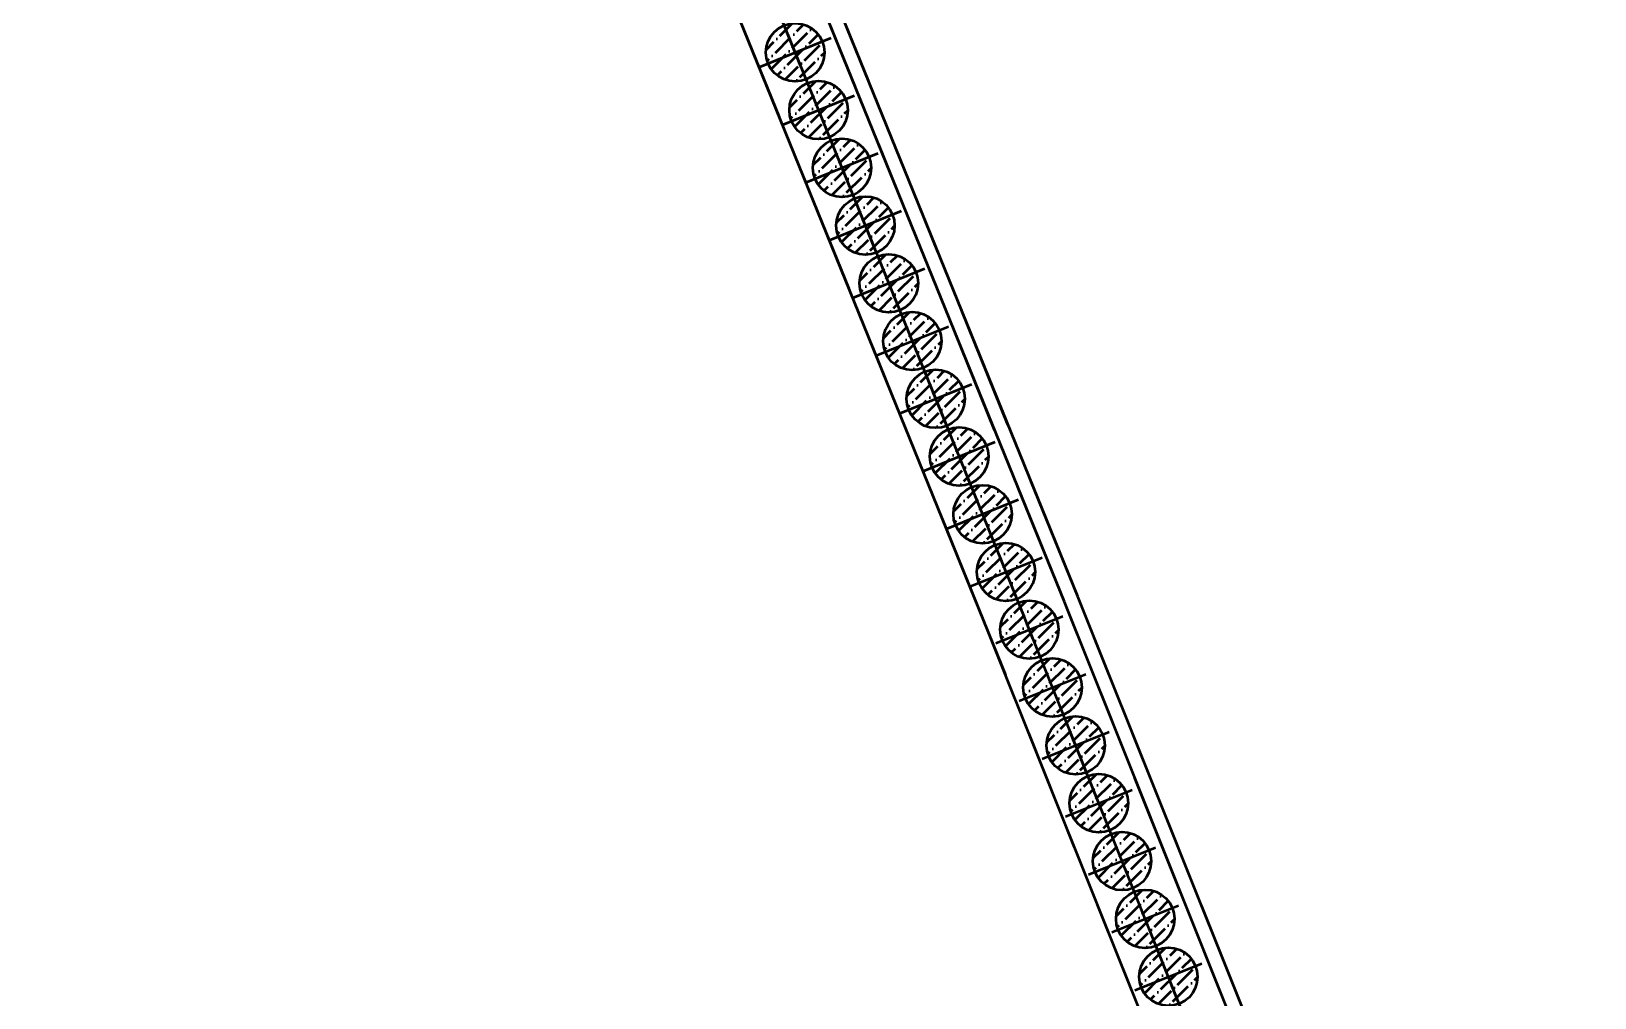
# Model space of a CAD drawing. Extents: x 9773 to 10136, y 10676 to 11757.
# Drawn here: x 9969.8 to 10009.95, y 10995.05 to 11019.87 of the extents above; entities that cross this region are included whole.
import ezdxf

# ---------------------------------------------------------------- set-up
doc = ezdxf.new("R2010")
doc.units = 0
for name, pattern in [('CONTI', [0]), ('DASHDOT', [1, 0.5, -0.25, 0, -0.25]), ('HIDDEN2', [4.7625, 3.175, -1.5875])]:
    doc.linetypes.add(name, pattern=pattern)
for name, color, linetype, lineweight in [('HATCH', 8, 'Continuous', 0), ('OSI', 3, 'DASHDOT', 9), ('SIZE', 142, 'Continuous', 9), ('ПС', 5, 'Continuous', 40)]:
    doc.layers.add(name, color=color, linetype=linetype, lineweight=lineweight)
doc.layers.add('HIDDEN', color=6, linetype='HIDDEN2')
doc.layers.add('PILE_HID', color=40, linetype='CONTI')
doc.layers.add('NOTES', color=1, linetype='Continuous', plot=False)
pattern_1 = [(44.9144686, (6.8752, -42.95513), (0.1185108827, 0.4319983936), [0.555625, -0.111125, 0, -0.111125])]
pattern_2 = [(44.9144686, (6.27355, -41.47256), (0.1185108827, 0.4319983936), [0.555625, -0.111125, 0, -0.111125])]
pattern_3 = [(44.9144686, (5.67191, -39.98998), (0.1185108827, 0.4319983936), [0.555625, -0.111125, 0, -0.111125])]
pattern_4 = [(44.9144686, (5.07027, -38.5074), (0.1185108827, 0.4319983936), [0.555625, -0.111125, 0, -0.111125])]
pattern_5 = [(44.9144686, (4.46863, -37.02483), (0.1185108827, 0.4319983936), [0.555625, -0.111125, 0, -0.111125])]
pattern_6 = [(44.9144686, (3.867, -35.54226), (0.1185108827, 0.4319983936), [0.555625, -0.111125, 0, -0.111125])]
pattern_7 = [(44.9144686, (3.26535, -34.05968), (0.1185108827, 0.4319983936), [0.555625, -0.111125, 0, -0.111125])]
pattern_8 = [(44.8289372, (-7.20957, -33.96492), (0.1191556397, 0.4318209987), [0.555625, -0.111125, 0, -0.111125])]
pattern_9 = [(44.9144686, (7.47684, -44.4377), (0.1185108827, 0.4319983936), [0.555625, -0.111125, 0, -0.111125])]
pattern_10 = [(44.9144686, (8.07848, -45.92028), (0.1185108827, 0.4319983936), [0.555625, -0.111125, 0, -0.111125])]
pattern_11 = [(44.9144686, (8.68012, -47.40286), (0.1185108827, 0.4319983936), [0.555625, -0.111125, 0, -0.111125])]
pattern_12 = [(44.8289372, (-7.20957, -33.96492), (0.1191556397, 0.4318209987), [0.555625, -0.111125, 0, -0.111125])]
pattern_13 = [(44.8289372, (-6.61466, -35.4502), (0.1191556397, 0.4318209987), [0.555625, -0.111125, 0, -0.111125])]
pattern_14 = [(44.8289372, (-6.01974, -36.9355), (0.1191556397, 0.4318209987), [0.555625, -0.111125, 0, -0.111125])]
pattern_15 = [(44.8289372, (-5.42483, -38.42078), (0.1191556397, 0.4318209987), [0.555625, -0.111125, 0, -0.111125])]
pattern_16 = [(44.8289372, (-4.82992, -39.90607), (0.1191556397, 0.4318209987), [0.555625, -0.111125, 0, -0.111125])]
pattern_17 = [(44.8289372, (-4.235, -41.39135), (0.1191556397, 0.4318209987), [0.555625, -0.111125, 0, -0.111125])]
pattern_18 = [(44.8289372, (-3.6401, -42.87664), (0.1191556397, 0.4318209987), [0.555625, -0.111125, 0, -0.111125])]

# ---------------------------------------------------------------- blocks, each defined once
blk = doc.blocks.new('45245242')
at = {"layer": 'HATCH', "lineweight": 50}
h = blk.add_hatch(dxfattribs=at)
h.set_pattern_fill('ANSI36', color=5, scale=0.07, angle=-0.0855)
h.set_pattern_definition(pattern_7)
h.paths.add_polyline_path([(9989.142, 11020.023, 0.306578), (9988.67, 11019.328, 0.095507), (9988.723, 11019.049), (9989.42, 11019.326)])
h.paths.add_polyline_path([(9989.142, 11020.023), (9989.42, 11019.326), (9990.116, 11019.604, 0.414214)])
h.paths.add_polyline_path([(9990.17, 11019.325, 0.095507), (9990.116, 11019.604), (9989.42, 11019.326), (9989.697, 11018.63, 0.306578)])
h.paths.add_polyline_path([(9989.42, 11019.326), (9988.723, 11019.049, 0.414214), (9989.697, 11018.63)])
h = blk.add_hatch(dxfattribs=at)
h.set_pattern_fill('ANSI36', color=5, scale=0.07, angle=-0.0855)
h.set_pattern_definition(pattern_6)
h.paths.add_polyline_path([(9989.743, 11018.541, 0.306578), (9989.271, 11017.845, 0.095507), (9989.325, 11017.566), (9990.021, 11017.844)])
h.paths.add_polyline_path([(9989.743, 11018.541), (9990.021, 11017.844), (9990.718, 11018.122, 0.414214)])
h.paths.add_polyline_path([(9990.771, 11017.843, 0.095507), (9990.718, 11018.122), (9990.021, 11017.844), (9990.299, 11017.147, 0.306578)])
h.paths.add_polyline_path([(9990.021, 11017.844), (9989.325, 11017.566, 0.414214), (9990.299, 11017.147)])
h = blk.add_hatch(dxfattribs=at)
h.set_pattern_fill('ANSI36', color=5, scale=0.07, angle=-0.0855)
h.set_pattern_definition(pattern_5)
h.paths.add_polyline_path([(9990.345, 11017.058, 0.306578), (9989.873, 11016.362, 0.095507), (9989.926, 11016.084), (9990.623, 11016.361)])
h.paths.add_polyline_path([(9990.345, 11017.058), (9990.623, 11016.361), (9991.32, 11016.639, 0.414214)])
h.paths.add_polyline_path([(9991.373, 11016.36, 0.095507), (9991.32, 11016.639), (9990.623, 11016.361), (9990.901, 11015.665, 0.306578)])
h.paths.add_polyline_path([(9990.623, 11016.361), (9989.926, 11016.084, 0.414214), (9990.901, 11015.665)])
h = blk.add_hatch(dxfattribs=at)
h.set_pattern_fill('ANSI36', color=5, scale=0.07, angle=-0.0855)
h.set_pattern_definition(pattern_4)
h.paths.add_polyline_path([(9990.947, 11015.575, 0.306578), (9990.474, 11014.88, 0.095507), (9990.528, 11014.601), (9991.224, 11014.879)])
h.paths.add_polyline_path([(9990.947, 11015.575), (9991.224, 11014.879), (9991.921, 11015.157, 0.414214)])
h.paths.add_polyline_path([(9991.974, 11014.878, 0.095507), (9991.921, 11015.157), (9991.224, 11014.879), (9991.502, 11014.182, 0.306578)])
h.paths.add_polyline_path([(9991.224, 11014.879), (9990.528, 11014.601, 0.414214), (9991.502, 11014.182)])
h = blk.add_hatch(dxfattribs=at)
h.set_pattern_fill('ANSI36', color=5, scale=0.07, angle=-0.0855)
h.set_pattern_definition(pattern_3)
h.paths.add_polyline_path([(9991.548, 11014.093, 0.306578), (9991.076, 11013.397, 0.095507), (9991.129, 11013.118), (9991.826, 11013.396)])
h.paths.add_polyline_path([(9991.548, 11014.093), (9991.826, 11013.396), (9992.523, 11013.674, 0.414214)])
h.paths.add_polyline_path([(9992.576, 11013.395, 0.095507), (9992.523, 11013.674), (9991.826, 11013.396), (9992.104, 11012.7, 0.306578)])
h.paths.add_polyline_path([(9991.826, 11013.396), (9991.129, 11013.118, 0.414214), (9992.104, 11012.7)])
h = blk.add_hatch(dxfattribs=at)
h.set_pattern_fill('ANSI36', color=5, scale=0.07, angle=-0.0855)
h.set_pattern_definition(pattern_2)
h.paths.add_polyline_path([(9992.15, 11012.61, 0.306578), (9991.678, 11011.915, 0.095507), (9991.731, 11011.636), (9992.428, 11011.914)])
h.paths.add_polyline_path([(9992.15, 11012.61), (9992.428, 11011.914), (9993.124, 11012.191, 0.414214)])
h.paths.add_polyline_path([(9993.178, 11011.912, 0.095507), (9993.124, 11012.191), (9992.428, 11011.914), (9992.706, 11011.217, 0.306578)])
h.paths.add_polyline_path([(9992.428, 11011.914), (9991.731, 11011.636, 0.414214), (9992.706, 11011.217)])
h = blk.add_hatch(dxfattribs=at)
h.set_pattern_fill('ANSI36', color=5, scale=0.07, angle=-0.0855)
h.set_pattern_definition(pattern_1)
h.paths.add_polyline_path([(9992.752, 11011.128, 0.306578), (9992.279, 11010.432, 0.095507), (9992.333, 11010.153), (9993.029, 11010.431)])
h.paths.add_polyline_path([(9992.752, 11011.128), (9993.029, 11010.431), (9993.726, 11010.709, 0.414214)])
h.paths.add_polyline_path([(9993.779, 11010.43, 0.095507), (9993.726, 11010.709), (9993.029, 11010.431), (9993.307, 11009.734, 0.306578)])
h.paths.add_polyline_path([(9993.029, 11010.431), (9992.333, 11010.153, 0.414214), (9993.307, 11009.734)])
h = blk.add_hatch(dxfattribs=at)
h.set_pattern_fill('ANSI36', color=5, scale=0.07, angle=-0.0855)
h.set_pattern_definition(pattern_9)
h.paths.add_polyline_path([(9993.353, 11009.645, 0.306578), (9992.881, 11008.95, 0.095507), (9992.934, 11008.671), (9993.631, 11008.948)])
h.paths.add_polyline_path([(9993.353, 11009.645), (9993.631, 11008.948), (9994.328, 11009.226, 0.414214)])
h.paths.add_polyline_path([(9994.381, 11008.947, 0.095507), (9994.328, 11009.226), (9993.631, 11008.948), (9993.909, 11008.252, 0.306578)])
h.paths.add_polyline_path([(9993.631, 11008.948), (9992.934, 11008.671, 0.414214), (9993.909, 11008.252)])
h = blk.add_hatch(dxfattribs=at)
h.set_pattern_fill('ANSI36', color=5, scale=0.07, angle=-0.0855)
h.set_pattern_definition(pattern_10)
h.paths.add_polyline_path([(9993.955, 11008.163, 0.306578), (9993.483, 11007.467, 0.095507), (9993.536, 11007.188), (9994.233, 11007.466)])
h.paths.add_polyline_path([(9993.955, 11008.163), (9994.233, 11007.466), (9994.929, 11007.744, 0.414214)])
h.paths.add_polyline_path([(9994.983, 11007.465, 0.095507), (9994.929, 11007.744), (9994.233, 11007.466), (9994.51, 11006.769, 0.306578)])
h.paths.add_polyline_path([(9994.233, 11007.466), (9993.536, 11007.188, 0.414214), (9994.51, 11006.769)])
h = blk.add_hatch(dxfattribs=at)
h.set_pattern_fill('ANSI36', color=5, scale=0.07, angle=-0.0855)
h.set_pattern_definition(pattern_11)
h.paths.add_polyline_path([(9994.557, 11006.68, 0.306578), (9994.084, 11005.984, 0.095507), (9994.138, 11005.706), (9994.834, 11005.983)])
h.paths.add_polyline_path([(9994.557, 11006.68), (9994.834, 11005.983), (9995.531, 11006.261, 0.414214)])
h.paths.add_polyline_path([(9995.584, 11005.982, 0.095507), (9995.531, 11006.261), (9994.834, 11005.983), (9995.112, 11005.287, 0.306578)])
h.paths.add_polyline_path([(9994.834, 11005.983), (9994.138, 11005.706, 0.414214), (9995.112, 11005.287)])
h = blk.add_hatch(dxfattribs=at)
h.set_pattern_fill('ANSI36', color=5, scale=0.07, angle=-0.1711)
h.set_pattern_definition(pattern_8)
h.paths.add_polyline_path([(9995.157, 11005.199, 0.306578), (9994.684, 11004.504, 0.095507), (9994.737, 11004.225), (9995.434, 11004.502)])
h.paths.add_polyline_path([(9995.157, 11005.199), (9995.434, 11004.502), (9996.131, 11004.778, 0.414214)])
h.paths.add_polyline_path([(9996.184, 11004.499, 0.095507), (9996.131, 11004.778), (9995.434, 11004.502), (9995.711, 11003.804, 0.306578)])
h.paths.add_polyline_path([(9995.434, 11004.502), (9994.737, 11004.225, 0.414214), (9995.711, 11003.804)])
h = blk.add_hatch(dxfattribs=at)
h.set_pattern_fill('ANSI36', color=5, scale=0.07, angle=-0.1711)
h.set_pattern_definition(pattern_8)
h.paths.add_polyline_path([(9995.157, 11005.199, 0.306578), (9994.684, 11004.504, 0.095507), (9994.737, 11004.225), (9995.434, 11004.502)])
h.paths.add_polyline_path([(9995.157, 11005.199), (9995.434, 11004.502), (9996.131, 11004.778, 0.414214)])
h.paths.add_polyline_path([(9996.184, 11004.499, 0.095507), (9996.131, 11004.778), (9995.434, 11004.502), (9995.711, 11003.804, 0.306578)])
h.paths.add_polyline_path([(9995.434, 11004.502), (9994.737, 11004.225, 0.414214), (9995.711, 11003.804)])
h = blk.add_hatch(dxfattribs=at)
h.set_pattern_fill('ANSI36', color=5, scale=0.07, angle=-0.1711)
h.set_pattern_definition(pattern_12)
h.paths.add_polyline_path([(9995.157, 11005.199, 0.306578), (9994.684, 11004.504, 0.095507), (9994.737, 11004.225), (9995.434, 11004.502)])
h.paths.add_polyline_path([(9995.157, 11005.199), (9995.434, 11004.502), (9996.131, 11004.778, 0.414214)])
h.paths.add_polyline_path([(9996.184, 11004.499, 0.095507), (9996.131, 11004.778), (9995.434, 11004.502), (9995.711, 11003.804, 0.306578)])
h.paths.add_polyline_path([(9995.434, 11004.502), (9994.737, 11004.225, 0.414214), (9995.711, 11003.804)])
h = blk.add_hatch(dxfattribs=at)
h.set_pattern_fill('ANSI36', color=5, scale=0.07, angle=-0.1711)
h.set_pattern_definition(pattern_12)
h.paths.add_polyline_path([(9995.157, 11005.199, 0.306578), (9994.684, 11004.504, 0.095507), (9994.737, 11004.225), (9995.434, 11004.502)])
h.paths.add_polyline_path([(9995.157, 11005.199), (9995.434, 11004.502), (9996.131, 11004.778, 0.414214)])
h.paths.add_polyline_path([(9996.184, 11004.499, 0.095507), (9996.131, 11004.778), (9995.434, 11004.502), (9995.711, 11003.804, 0.306578)])
h.paths.add_polyline_path([(9995.434, 11004.502), (9994.737, 11004.225, 0.414214), (9995.711, 11003.804)])
h = blk.add_hatch(dxfattribs=at)
h.set_pattern_fill('ANSI36', color=5, scale=0.07, angle=-0.1711)
h.set_pattern_definition(pattern_13)
h.paths.add_polyline_path([(9995.752, 11003.713, 0.306578), (9995.279, 11003.019, 0.095507), (9995.332, 11002.74), (9996.029, 11003.016)])
h.paths.add_polyline_path([(9995.752, 11003.713), (9996.029, 11003.016), (9996.726, 11003.293, 0.414214)])
h.paths.add_polyline_path([(9996.779, 11003.014, 0.095507), (9996.726, 11003.293), (9996.029, 11003.016), (9996.306, 11002.319, 0.306578)])
h.paths.add_polyline_path([(9996.029, 11003.016), (9995.332, 11002.74, 0.414214), (9996.306, 11002.319)])
h = blk.add_hatch(dxfattribs=at)
h.set_pattern_fill('ANSI36', color=5, scale=0.07, angle=-0.1711)
h.set_pattern_definition(pattern_13)
h.paths.add_polyline_path([(9995.752, 11003.713, 0.306578), (9995.279, 11003.019, 0.095507), (9995.332, 11002.74), (9996.029, 11003.016)])
h.paths.add_polyline_path([(9995.752, 11003.713), (9996.029, 11003.016), (9996.726, 11003.293, 0.414214)])
h.paths.add_polyline_path([(9996.779, 11003.014, 0.095507), (9996.726, 11003.293), (9996.029, 11003.016), (9996.306, 11002.319, 0.306578)])
h.paths.add_polyline_path([(9996.029, 11003.016), (9995.332, 11002.74, 0.414214), (9996.306, 11002.319)])
h = blk.add_hatch(dxfattribs=at)
h.set_pattern_fill('ANSI36', color=5, scale=0.07, angle=-0.1711)
h.set_pattern_definition(pattern_14)
h.paths.add_polyline_path([(9996.347, 11002.228, 0.306578), (9995.874, 11001.533, 0.095507), (9995.927, 11001.254), (9996.624, 11001.531)])
h.paths.add_polyline_path([(9996.347, 11002.228), (9996.624, 11001.531), (9997.321, 11001.808, 0.414214)])
h.paths.add_polyline_path([(9997.374, 11001.529, 0.095507), (9997.321, 11001.808), (9996.624, 11001.531), (9996.901, 11000.834, 0.306578)])
h.paths.add_polyline_path([(9996.624, 11001.531), (9995.927, 11001.254, 0.414214), (9996.901, 11000.834)])
h = blk.add_hatch(dxfattribs=at)
h.set_pattern_fill('ANSI36', color=5, scale=0.07, angle=-0.1711)
h.set_pattern_definition(pattern_14)
h.paths.add_polyline_path([(9996.347, 11002.228, 0.306578), (9995.874, 11001.533, 0.095507), (9995.927, 11001.254), (9996.624, 11001.531)])
h.paths.add_polyline_path([(9996.347, 11002.228), (9996.624, 11001.531), (9997.321, 11001.808, 0.414214)])
h.paths.add_polyline_path([(9997.374, 11001.529, 0.095507), (9997.321, 11001.808), (9996.624, 11001.531), (9996.901, 11000.834, 0.306578)])
h.paths.add_polyline_path([(9996.624, 11001.531), (9995.927, 11001.254, 0.414214), (9996.901, 11000.834)])
h = blk.add_hatch(dxfattribs=at)
h.set_pattern_fill('ANSI36', color=5, scale=0.07, angle=-0.1711)
h.set_pattern_definition(pattern_15)
h.paths.add_polyline_path([(9996.942, 11000.743, 0.306578), (9996.469, 11000.048, 0.095507), (9996.522, 10999.769), (9997.219, 11000.046)])
h.paths.add_polyline_path([(9996.942, 11000.743), (9997.219, 11000.046), (9997.916, 11000.322, 0.414214)])
h.paths.add_polyline_path([(9997.969, 11000.043, 0.095507), (9997.916, 11000.322), (9997.219, 11000.046), (9997.496, 10999.349, 0.306578)])
h.paths.add_polyline_path([(9997.219, 11000.046), (9996.522, 10999.769, 0.414214), (9997.496, 10999.349)])
h = blk.add_hatch(dxfattribs=at)
h.set_pattern_fill('ANSI36', color=5, scale=0.07, angle=-0.1711)
h.set_pattern_definition(pattern_15)
h.paths.add_polyline_path([(9996.942, 11000.743, 0.306578), (9996.469, 11000.048, 0.095507), (9996.522, 10999.769), (9997.219, 11000.046)])
h.paths.add_polyline_path([(9996.942, 11000.743), (9997.219, 11000.046), (9997.916, 11000.322, 0.414214)])
h.paths.add_polyline_path([(9997.969, 11000.043, 0.095507), (9997.916, 11000.322), (9997.219, 11000.046), (9997.496, 10999.349, 0.306578)])
h.paths.add_polyline_path([(9997.219, 11000.046), (9996.522, 10999.769, 0.414214), (9997.496, 10999.349)])
h = blk.add_hatch(dxfattribs=at)
h.set_pattern_fill('ANSI36', color=5, scale=0.07, angle=-0.1711)
h.set_pattern_definition(pattern_16)
h.paths.add_polyline_path([(9997.537, 10999.257, 0.306578), (9997.064, 10998.563, 0.095507), (9997.117, 10998.284), (9997.814, 10998.56)])
h.paths.add_polyline_path([(9997.537, 10999.257), (9997.814, 10998.56), (9998.511, 10998.837, 0.414214)])
h.paths.add_polyline_path([(9998.564, 10998.558, 0.095507), (9998.511, 10998.837), (9997.814, 10998.56), (9998.09, 10997.863, 0.306578)])
h.paths.add_polyline_path([(9997.814, 10998.56), (9997.117, 10998.284, 0.414214), (9998.09, 10997.863)])
h = blk.add_hatch(dxfattribs=at)
h.set_pattern_fill('ANSI36', color=5, scale=0.07, angle=-0.1711)
h.set_pattern_definition(pattern_16)
h.paths.add_polyline_path([(9997.537, 10999.257, 0.306578), (9997.064, 10998.563, 0.095507), (9997.117, 10998.284), (9997.814, 10998.56)])
h.paths.add_polyline_path([(9997.537, 10999.257), (9997.814, 10998.56), (9998.511, 10998.837, 0.414214)])
h.paths.add_polyline_path([(9998.564, 10998.558, 0.095507), (9998.511, 10998.837), (9997.814, 10998.56), (9998.09, 10997.863, 0.306578)])
h.paths.add_polyline_path([(9997.814, 10998.56), (9997.117, 10998.284, 0.414214), (9998.09, 10997.863)])
h = blk.add_hatch(dxfattribs=at)
h.set_pattern_fill('ANSI36', color=5, scale=0.07, angle=-0.1711)
h.set_pattern_definition(pattern_17)
h.paths.add_polyline_path([(9998.132, 10997.772, 0.306578), (9997.659, 10997.077, 0.095507), (9997.712, 10996.798), (9998.409, 10997.075)])
h.paths.add_polyline_path([(9998.132, 10997.772), (9998.409, 10997.075), (9999.106, 10997.352, 0.414214)])
h.paths.add_polyline_path([(9999.159, 10997.073, 0.095507), (9999.106, 10997.352), (9998.409, 10997.075), (9998.685, 10996.378, 0.306578)])
h.paths.add_polyline_path([(9998.409, 10997.075), (9997.712, 10996.798, 0.414214), (9998.685, 10996.378)])
h = blk.add_hatch(dxfattribs=at)
h.set_pattern_fill('ANSI36', color=5, scale=0.07, angle=-0.1711)
h.set_pattern_definition(pattern_17)
h.paths.add_polyline_path([(9998.132, 10997.772, 0.306578), (9997.659, 10997.077, 0.095507), (9997.712, 10996.798), (9998.409, 10997.075)])
h.paths.add_polyline_path([(9998.132, 10997.772), (9998.409, 10997.075), (9999.106, 10997.352, 0.414214)])
h.paths.add_polyline_path([(9999.159, 10997.073, 0.095507), (9999.106, 10997.352), (9998.409, 10997.075), (9998.685, 10996.378, 0.306578)])
h.paths.add_polyline_path([(9998.409, 10997.075), (9997.712, 10996.798, 0.414214), (9998.685, 10996.378)])
h = blk.add_hatch(dxfattribs=at)
h.set_pattern_fill('ANSI36', color=5, scale=0.07, angle=-0.1711)
h.set_pattern_definition(pattern_18)
h.paths.add_polyline_path([(9998.727, 10996.287, 0.306578), (9998.254, 10995.592, 0.095507), (9998.306, 10995.313), (9999.004, 10995.59)])
h.paths.add_polyline_path([(9998.727, 10996.287), (9999.004, 10995.59), (9999.701, 10995.867, 0.414214)])
h.paths.add_polyline_path([(9999.754, 10995.588, 0.095507), (9999.701, 10995.867), (9999.004, 10995.59), (9999.28, 10994.893, 0.306578)])
h.paths.add_polyline_path([(9999.004, 10995.59), (9998.306, 10995.313, 0.414214), (9999.28, 10994.893)])
h = blk.add_hatch(dxfattribs=at)
h.set_pattern_fill('ANSI36', color=5, scale=0.07, angle=-0.1711)
h.set_pattern_definition(pattern_18)
h.paths.add_polyline_path([(9998.727, 10996.287, 0.306578), (9998.254, 10995.592, 0.095507), (9998.306, 10995.313), (9999.004, 10995.59)])
h.paths.add_polyline_path([(9998.727, 10996.287), (9999.004, 10995.59), (9999.701, 10995.867, 0.414214)])
h.paths.add_polyline_path([(9999.754, 10995.588, 0.095507), (9999.701, 10995.867), (9999.004, 10995.59), (9999.28, 10994.893, 0.306578)])
h.paths.add_polyline_path([(9999.004, 10995.59), (9998.306, 10995.313, 0.414214), (9999.28, 10994.893)])
at = {"layer": 'HIDDEN', "color": 5, "lineweight": 50}
for p, q in [((9996.333, 11005.215), (9970.171, 11069.684)), ((9996.676, 11005.353), (9970.927, 11068.804)), ((9994.387, 11004.427), (9969.015, 11066.949)), ((10009.952, 10971.213), (9996.333, 11005.215)), ((10009.887, 10972.372), (9996.676, 11005.353)), ((10007.222, 10972.382), (9994.387, 11004.427))]:
    blk.add_line(p, q, dxfattribs=at)
at = {"layer": 'NOTES', "color": 5, "lineweight": 50}
for p, q in [((9995.314, 11004.801), (9948.697, 11119.677)), ((10008.931, 10970.804), (9995.314, 11004.801))]:
    blk.add_line(p, q, dxfattribs=at)
at = {"layer": 'OSI', "color": 5, "lineweight": 50, "ltscale": 5}
for p, q in [((9995.314, 11004.801), (9969.152, 11069.271)), ((10008.801, 10971.129), (9995.314, 11004.801))]:
    blk.add_line(p, q, dxfattribs=at)
at = {"layer": 'OSI', "color": 5, "lineweight": 50, "ltscale": 100}
for p, q in [((9988.493, 11018.95), (9990.346, 11019.703)), ((9989.095, 11017.468), (9990.948, 11018.22)), ((9989.696, 11015.985), (9991.549, 11016.737)), ((9990.298, 11014.503), (9992.151, 11015.255)), ((9990.9, 11013.02), (9992.753, 11013.772)), ((9991.501, 11011.538), (9993.354, 11012.29)), ((9992.103, 11010.055), (9993.956, 11010.807)), ((9992.704, 11008.572), (9994.558, 11009.324)), ((9993.306, 11007.09), (9995.159, 11007.842)), ((9993.908, 11005.607), (9995.761, 11006.359)), ((9994.576, 11004.158), (9996.292, 11004.845)), ((9994.576, 11004.158), (9996.292, 11004.845)), ((9995.171, 11002.673), (9996.887, 11003.36)), ((9995.766, 11001.187), (9997.482, 11001.875)), ((9996.361, 10999.702), (9998.076, 11000.389)), ((9996.956, 10998.217), (9998.671, 10998.904)), ((9997.551, 10996.732), (9999.266, 10997.419)), ((9998.146, 10995.246), (9999.861, 10995.933))]:
    blk.add_line(p, q, dxfattribs=at)
at = {"layer": 'PILE_HID', "color": 5, "lineweight": 50, "ltscale": 100}
for centre in [(9989.42, 11019.326), (9990.021, 11017.844), (9990.623, 11016.361), (9991.224, 11014.879), (9991.826, 11013.396), (9992.428, 11011.914), (9993.029, 11010.431), (9993.631, 11008.948), (9994.233, 11007.466), (9994.834, 11005.983), (9995.434, 11004.502), (9995.434, 11004.502), (9996.029, 11003.016), (9996.624, 11001.531), (9997.219, 11000.046), (9997.814, 10998.56), (9998.409, 10997.075), (9999.004, 10995.59)]:
    blk.add_circle(centre, 0.75, dxfattribs=at)

msp = doc.modelspace()

# ---------------------------------------------------------------- hatches: boundary and pattern name
at = {"layer": 'ПС', "lineweight": 50}
h = msp.add_hatch(dxfattribs=at)
h.set_pattern_fill('ANSI36', color=5, scale=0.07, angle=-0.0855)
h.set_pattern_definition(pattern_7)
h.paths.add_polyline_path([(9989.142, 11020.023, 0.306578), (9988.67, 11019.328, 0.095507), (9988.723, 11019.049), (9989.42, 11019.326)])
h.paths.add_polyline_path([(9989.142, 11020.023), (9989.42, 11019.326), (9990.116, 11019.604, 0.414214)])
h.paths.add_polyline_path([(9990.17, 11019.325, 0.095507), (9990.116, 11019.604), (9989.42, 11019.326), (9989.697, 11018.63, 0.306578)])
h.paths.add_polyline_path([(9989.42, 11019.326), (9988.723, 11019.049, 0.414214), (9989.697, 11018.63)])
h = msp.add_hatch(dxfattribs=at)
h.set_pattern_fill('ANSI36', color=5, scale=0.07, angle=-0.0855)
h.set_pattern_definition(pattern_6)
h.paths.add_polyline_path([(9989.743, 11018.541, 0.306578), (9989.271, 11017.845, 0.095507), (9989.325, 11017.566), (9990.021, 11017.844)])
h.paths.add_polyline_path([(9989.743, 11018.541), (9990.021, 11017.844), (9990.718, 11018.122, 0.414214)])
h.paths.add_polyline_path([(9990.771, 11017.843, 0.095507), (9990.718, 11018.122), (9990.021, 11017.844), (9990.299, 11017.147, 0.306578)])
h.paths.add_polyline_path([(9990.021, 11017.844), (9989.325, 11017.566, 0.414214), (9990.299, 11017.147)])
h = msp.add_hatch(dxfattribs=at)
h.set_pattern_fill('ANSI36', color=5, scale=0.07, angle=-0.0855)
h.set_pattern_definition(pattern_5)
h.paths.add_polyline_path([(9990.345, 11017.058, 0.306578), (9989.873, 11016.362, 0.095507), (9989.926, 11016.084), (9990.623, 11016.361)])
h.paths.add_polyline_path([(9990.345, 11017.058), (9990.623, 11016.361), (9991.32, 11016.639, 0.414214)])
h.paths.add_polyline_path([(9991.373, 11016.36, 0.095507), (9991.32, 11016.639), (9990.623, 11016.361), (9990.901, 11015.665, 0.306578)])
h.paths.add_polyline_path([(9990.623, 11016.361), (9989.926, 11016.084, 0.414214), (9990.901, 11015.665)])
h = msp.add_hatch(dxfattribs=at)
h.set_pattern_fill('ANSI36', color=5, scale=0.07, angle=-0.0855)
h.set_pattern_definition(pattern_4)
h.paths.add_polyline_path([(9990.947, 11015.575, 0.306578), (9990.474, 11014.88, 0.095507), (9990.528, 11014.601), (9991.224, 11014.879)])
h.paths.add_polyline_path([(9990.947, 11015.575), (9991.224, 11014.879), (9991.921, 11015.157, 0.414214)])
h.paths.add_polyline_path([(9991.974, 11014.878, 0.095507), (9991.921, 11015.157), (9991.224, 11014.879), (9991.502, 11014.182, 0.306578)])
h.paths.add_polyline_path([(9991.224, 11014.879), (9990.528, 11014.601, 0.414214), (9991.502, 11014.182)])
h = msp.add_hatch(dxfattribs=at)
h.set_pattern_fill('ANSI36', color=5, scale=0.07, angle=-0.0855)
h.set_pattern_definition(pattern_3)
h.paths.add_polyline_path([(9991.548, 11014.093, 0.306578), (9991.076, 11013.397, 0.095507), (9991.129, 11013.118), (9991.826, 11013.396)])
h.paths.add_polyline_path([(9991.548, 11014.093), (9991.826, 11013.396), (9992.523, 11013.674, 0.414214)])
h.paths.add_polyline_path([(9992.576, 11013.395, 0.095507), (9992.523, 11013.674), (9991.826, 11013.396), (9992.104, 11012.7, 0.306578)])
h.paths.add_polyline_path([(9991.826, 11013.396), (9991.129, 11013.118, 0.414214), (9992.104, 11012.7)])
h = msp.add_hatch(dxfattribs=at)
h.set_pattern_fill('ANSI36', color=5, scale=0.07, angle=-0.0855)
h.set_pattern_definition(pattern_2)
h.paths.add_polyline_path([(9992.15, 11012.61, 0.306578), (9991.678, 11011.915, 0.095507), (9991.731, 11011.636), (9992.428, 11011.914)])
h.paths.add_polyline_path([(9992.15, 11012.61), (9992.428, 11011.914), (9993.124, 11012.191, 0.414214)])
h.paths.add_polyline_path([(9993.178, 11011.912, 0.095507), (9993.124, 11012.191), (9992.428, 11011.914), (9992.706, 11011.217, 0.306578)])
h.paths.add_polyline_path([(9992.428, 11011.914), (9991.731, 11011.636, 0.414214), (9992.706, 11011.217)])
h = msp.add_hatch(dxfattribs=at)
h.set_pattern_fill('ANSI36', color=5, scale=0.07, angle=-0.0855)
h.set_pattern_definition(pattern_1)
h.paths.add_polyline_path([(9992.752, 11011.128, 0.306578), (9992.279, 11010.432, 0.095507), (9992.333, 11010.153), (9993.029, 11010.431)])
h.paths.add_polyline_path([(9992.752, 11011.128), (9993.029, 11010.431), (9993.726, 11010.709, 0.414214)])
h.paths.add_polyline_path([(9993.779, 11010.43, 0.095507), (9993.726, 11010.709), (9993.029, 11010.431), (9993.307, 11009.734, 0.306578)])
h.paths.add_polyline_path([(9993.029, 11010.431), (9992.333, 11010.153, 0.414214), (9993.307, 11009.734)])
h = msp.add_hatch(dxfattribs=at)
h.set_pattern_fill('ANSI36', color=5, scale=0.07, angle=-0.0855)
h.set_pattern_definition(pattern_9)
h.paths.add_polyline_path([(9993.353, 11009.645, 0.306578), (9992.881, 11008.95, 0.095507), (9992.934, 11008.671), (9993.631, 11008.948)])
h.paths.add_polyline_path([(9993.353, 11009.645), (9993.631, 11008.948), (9994.328, 11009.226, 0.414214)])
h.paths.add_polyline_path([(9994.381, 11008.947, 0.095507), (9994.328, 11009.226), (9993.631, 11008.948), (9993.909, 11008.252, 0.306578)])
h.paths.add_polyline_path([(9993.631, 11008.948), (9992.934, 11008.671, 0.414214), (9993.909, 11008.252)])
h = msp.add_hatch(dxfattribs=at)
h.set_pattern_fill('ANSI36', color=5, scale=0.07, angle=-0.0855)
h.set_pattern_definition(pattern_10)
h.paths.add_polyline_path([(9993.955, 11008.163, 0.306578), (9993.483, 11007.467, 0.095507), (9993.536, 11007.188), (9994.233, 11007.466)])
h.paths.add_polyline_path([(9993.955, 11008.163), (9994.233, 11007.466), (9994.929, 11007.744, 0.414214)])
h.paths.add_polyline_path([(9994.983, 11007.465, 0.095507), (9994.929, 11007.744), (9994.233, 11007.466), (9994.51, 11006.769, 0.306578)])
h.paths.add_polyline_path([(9994.233, 11007.466), (9993.536, 11007.188, 0.414214), (9994.51, 11006.769)])
h = msp.add_hatch(dxfattribs=at)
h.set_pattern_fill('ANSI36', color=5, scale=0.07, angle=-0.0855)
h.set_pattern_definition(pattern_11)
h.paths.add_polyline_path([(9994.557, 11006.68, 0.306578), (9994.084, 11005.984, 0.095507), (9994.138, 11005.706), (9994.834, 11005.983)])
h.paths.add_polyline_path([(9994.557, 11006.68), (9994.834, 11005.983), (9995.531, 11006.261, 0.414214)])
h.paths.add_polyline_path([(9995.584, 11005.982, 0.095507), (9995.531, 11006.261), (9994.834, 11005.983), (9995.112, 11005.287, 0.306578)])
h.paths.add_polyline_path([(9994.834, 11005.983), (9994.138, 11005.706, 0.414214), (9995.112, 11005.287)])
h = msp.add_hatch(dxfattribs=at)
h.set_pattern_fill('ANSI36', color=5, scale=0.07, angle=-0.1711)
h.set_pattern_definition(pattern_8)
h.paths.add_polyline_path([(9995.157, 11005.199, 0.306578), (9994.684, 11004.504, 0.095507), (9994.737, 11004.225), (9995.434, 11004.502)])
h.paths.add_polyline_path([(9995.157, 11005.199), (9995.434, 11004.502), (9996.131, 11004.778, 0.414214)])
h.paths.add_polyline_path([(9996.184, 11004.499, 0.095507), (9996.131, 11004.778), (9995.434, 11004.502), (9995.711, 11003.804, 0.306578)])
h.paths.add_polyline_path([(9995.434, 11004.502), (9994.737, 11004.225, 0.414214), (9995.711, 11003.804)])
h = msp.add_hatch(dxfattribs=at)
h.set_pattern_fill('ANSI36', color=5, scale=0.07, angle=-0.1711)
h.set_pattern_definition(pattern_8)
h.paths.add_polyline_path([(9995.157, 11005.199, 0.306578), (9994.684, 11004.504, 0.095507), (9994.737, 11004.225), (9995.434, 11004.502)])
h.paths.add_polyline_path([(9995.157, 11005.199), (9995.434, 11004.502), (9996.131, 11004.778, 0.414214)])
h.paths.add_polyline_path([(9996.184, 11004.499, 0.095507), (9996.131, 11004.778), (9995.434, 11004.502), (9995.711, 11003.804, 0.306578)])
h.paths.add_polyline_path([(9995.434, 11004.502), (9994.737, 11004.225, 0.414214), (9995.711, 11003.804)])
h = msp.add_hatch(dxfattribs=at)
h.set_pattern_fill('ANSI36', color=5, scale=0.07, angle=-0.1711)
h.set_pattern_definition(pattern_12)
h.paths.add_polyline_path([(9995.157, 11005.199, 0.306578), (9994.684, 11004.504, 0.095507), (9994.737, 11004.225), (9995.434, 11004.502)])
h.paths.add_polyline_path([(9995.157, 11005.199), (9995.434, 11004.502), (9996.131, 11004.778, 0.414214)])
h.paths.add_polyline_path([(9996.184, 11004.499, 0.095507), (9996.131, 11004.778), (9995.434, 11004.502), (9995.711, 11003.804, 0.306578)])
h.paths.add_polyline_path([(9995.434, 11004.502), (9994.737, 11004.225, 0.414214), (9995.711, 11003.804)])
h = msp.add_hatch(dxfattribs=at)
h.set_pattern_fill('ANSI36', color=5, scale=0.07, angle=-0.1711)
h.set_pattern_definition(pattern_12)
h.paths.add_polyline_path([(9995.157, 11005.199, 0.306578), (9994.684, 11004.504, 0.095507), (9994.737, 11004.225), (9995.434, 11004.502)])
h.paths.add_polyline_path([(9995.157, 11005.199), (9995.434, 11004.502), (9996.131, 11004.778, 0.414214)])
h.paths.add_polyline_path([(9996.184, 11004.499, 0.095507), (9996.131, 11004.778), (9995.434, 11004.502), (9995.711, 11003.804, 0.306578)])
h.paths.add_polyline_path([(9995.434, 11004.502), (9994.737, 11004.225, 0.414214), (9995.711, 11003.804)])
h = msp.add_hatch(dxfattribs=at)
h.set_pattern_fill('ANSI36', color=5, scale=0.07, angle=-0.1711)
h.set_pattern_definition(pattern_13)
h.paths.add_polyline_path([(9995.752, 11003.713, 0.306578), (9995.279, 11003.019, 0.095507), (9995.332, 11002.74), (9996.029, 11003.016)])
h.paths.add_polyline_path([(9995.752, 11003.713), (9996.029, 11003.016), (9996.726, 11003.293, 0.414214)])
h.paths.add_polyline_path([(9996.779, 11003.014, 0.095507), (9996.726, 11003.293), (9996.029, 11003.016), (9996.306, 11002.319, 0.306578)])
h.paths.add_polyline_path([(9996.029, 11003.016), (9995.332, 11002.74, 0.414214), (9996.306, 11002.319)])
h = msp.add_hatch(dxfattribs=at)
h.set_pattern_fill('ANSI36', color=5, scale=0.07, angle=-0.1711)
h.set_pattern_definition(pattern_13)
h.paths.add_polyline_path([(9995.752, 11003.713, 0.306578), (9995.279, 11003.019, 0.095507), (9995.332, 11002.74), (9996.029, 11003.016)])
h.paths.add_polyline_path([(9995.752, 11003.713), (9996.029, 11003.016), (9996.726, 11003.293, 0.414214)])
h.paths.add_polyline_path([(9996.779, 11003.014, 0.095507), (9996.726, 11003.293), (9996.029, 11003.016), (9996.306, 11002.319, 0.306578)])
h.paths.add_polyline_path([(9996.029, 11003.016), (9995.332, 11002.74, 0.414214), (9996.306, 11002.319)])
h = msp.add_hatch(dxfattribs=at)
h.set_pattern_fill('ANSI36', color=5, scale=0.07, angle=-0.1711)
h.set_pattern_definition(pattern_14)
h.paths.add_polyline_path([(9996.347, 11002.228, 0.306578), (9995.874, 11001.533, 0.095507), (9995.927, 11001.254), (9996.624, 11001.531)])
h.paths.add_polyline_path([(9996.347, 11002.228), (9996.624, 11001.531), (9997.321, 11001.808, 0.414214)])
h.paths.add_polyline_path([(9997.374, 11001.529, 0.095507), (9997.321, 11001.808), (9996.624, 11001.531), (9996.901, 11000.834, 0.306578)])
h.paths.add_polyline_path([(9996.624, 11001.531), (9995.927, 11001.254, 0.414214), (9996.901, 11000.834)])
h = msp.add_hatch(dxfattribs=at)
h.set_pattern_fill('ANSI36', color=5, scale=0.07, angle=-0.1711)
h.set_pattern_definition(pattern_14)
h.paths.add_polyline_path([(9996.347, 11002.228, 0.306578), (9995.874, 11001.533, 0.095507), (9995.927, 11001.254), (9996.624, 11001.531)])
h.paths.add_polyline_path([(9996.347, 11002.228), (9996.624, 11001.531), (9997.321, 11001.808, 0.414214)])
h.paths.add_polyline_path([(9997.374, 11001.529, 0.095507), (9997.321, 11001.808), (9996.624, 11001.531), (9996.901, 11000.834, 0.306578)])
h.paths.add_polyline_path([(9996.624, 11001.531), (9995.927, 11001.254, 0.414214), (9996.901, 11000.834)])
h = msp.add_hatch(dxfattribs=at)
h.set_pattern_fill('ANSI36', color=5, scale=0.07, angle=-0.1711)
h.set_pattern_definition(pattern_15)
h.paths.add_polyline_path([(9996.942, 11000.743, 0.306578), (9996.469, 11000.048, 0.095507), (9996.522, 10999.769), (9997.219, 11000.046)])
h.paths.add_polyline_path([(9996.942, 11000.743), (9997.219, 11000.046), (9997.916, 11000.322, 0.414214)])
h.paths.add_polyline_path([(9997.969, 11000.043, 0.095507), (9997.916, 11000.322), (9997.219, 11000.046), (9997.496, 10999.349, 0.306578)])
h.paths.add_polyline_path([(9997.219, 11000.046), (9996.522, 10999.769, 0.414214), (9997.496, 10999.349)])
h = msp.add_hatch(dxfattribs=at)
h.set_pattern_fill('ANSI36', color=5, scale=0.07, angle=-0.1711)
h.set_pattern_definition(pattern_15)
h.paths.add_polyline_path([(9996.942, 11000.743, 0.306578), (9996.469, 11000.048, 0.095507), (9996.522, 10999.769), (9997.219, 11000.046)])
h.paths.add_polyline_path([(9996.942, 11000.743), (9997.219, 11000.046), (9997.916, 11000.322, 0.414214)])
h.paths.add_polyline_path([(9997.969, 11000.043, 0.095507), (9997.916, 11000.322), (9997.219, 11000.046), (9997.496, 10999.349, 0.306578)])
h.paths.add_polyline_path([(9997.219, 11000.046), (9996.522, 10999.769, 0.414214), (9997.496, 10999.349)])
h = msp.add_hatch(dxfattribs=at)
h.set_pattern_fill('ANSI36', color=5, scale=0.07, angle=-0.1711)
h.set_pattern_definition(pattern_16)
h.paths.add_polyline_path([(9997.537, 10999.257, 0.306578), (9997.064, 10998.563, 0.095507), (9997.117, 10998.284), (9997.814, 10998.56)])
h.paths.add_polyline_path([(9997.537, 10999.257), (9997.814, 10998.56), (9998.511, 10998.837, 0.414214)])
h.paths.add_polyline_path([(9998.564, 10998.558, 0.095507), (9998.511, 10998.837), (9997.814, 10998.56), (9998.09, 10997.863, 0.306578)])
h.paths.add_polyline_path([(9997.814, 10998.56), (9997.117, 10998.284, 0.414214), (9998.09, 10997.863)])
h = msp.add_hatch(dxfattribs=at)
h.set_pattern_fill('ANSI36', color=5, scale=0.07, angle=-0.1711)
h.set_pattern_definition(pattern_16)
h.paths.add_polyline_path([(9997.537, 10999.257, 0.306578), (9997.064, 10998.563, 0.095507), (9997.117, 10998.284), (9997.814, 10998.56)])
h.paths.add_polyline_path([(9997.537, 10999.257), (9997.814, 10998.56), (9998.511, 10998.837, 0.414214)])
h.paths.add_polyline_path([(9998.564, 10998.558, 0.095507), (9998.511, 10998.837), (9997.814, 10998.56), (9998.09, 10997.863, 0.306578)])
h.paths.add_polyline_path([(9997.814, 10998.56), (9997.117, 10998.284, 0.414214), (9998.09, 10997.863)])
h = msp.add_hatch(dxfattribs=at)
h.set_pattern_fill('ANSI36', color=5, scale=0.07, angle=-0.1711)
h.set_pattern_definition(pattern_17)
h.paths.add_polyline_path([(9998.132, 10997.772, 0.306578), (9997.659, 10997.077, 0.095507), (9997.712, 10996.798), (9998.409, 10997.075)])
h.paths.add_polyline_path([(9998.132, 10997.772), (9998.409, 10997.075), (9999.106, 10997.352, 0.414214)])
h.paths.add_polyline_path([(9999.159, 10997.073, 0.095507), (9999.106, 10997.352), (9998.409, 10997.075), (9998.685, 10996.378, 0.306578)])
h.paths.add_polyline_path([(9998.409, 10997.075), (9997.712, 10996.798, 0.414214), (9998.685, 10996.378)])
h = msp.add_hatch(dxfattribs=at)
h.set_pattern_fill('ANSI36', color=5, scale=0.07, angle=-0.1711)
h.set_pattern_definition(pattern_17)
h.paths.add_polyline_path([(9998.132, 10997.772, 0.306578), (9997.659, 10997.077, 0.095507), (9997.712, 10996.798), (9998.409, 10997.075)])
h.paths.add_polyline_path([(9998.132, 10997.772), (9998.409, 10997.075), (9999.106, 10997.352, 0.414214)])
h.paths.add_polyline_path([(9999.159, 10997.073, 0.095507), (9999.106, 10997.352), (9998.409, 10997.075), (9998.685, 10996.378, 0.306578)])
h.paths.add_polyline_path([(9998.409, 10997.075), (9997.712, 10996.798, 0.414214), (9998.685, 10996.378)])
h = msp.add_hatch(dxfattribs=at)
h.set_pattern_fill('ANSI36', color=5, scale=0.07, angle=-0.1711)
h.set_pattern_definition(pattern_18)
h.paths.add_polyline_path([(9998.727, 10996.287, 0.306578), (9998.254, 10995.592, 0.095507), (9998.306, 10995.313), (9999.004, 10995.59)])
h.paths.add_polyline_path([(9998.727, 10996.287), (9999.004, 10995.59), (9999.701, 10995.867, 0.414214)])
h.paths.add_polyline_path([(9999.754, 10995.588, 0.095507), (9999.701, 10995.867), (9999.004, 10995.59), (9999.28, 10994.893, 0.306578)])
h.paths.add_polyline_path([(9999.004, 10995.59), (9998.306, 10995.313, 0.414214), (9999.28, 10994.893)])
h = msp.add_hatch(dxfattribs=at)
h.set_pattern_fill('ANSI36', color=5, scale=0.07, angle=-0.1711)
h.set_pattern_definition(pattern_18)
h.paths.add_polyline_path([(9998.727, 10996.287, 0.306578), (9998.254, 10995.592, 0.095507), (9998.306, 10995.313), (9999.004, 10995.59)])
h.paths.add_polyline_path([(9998.727, 10996.287), (9999.004, 10995.59), (9999.701, 10995.867, 0.414214)])
h.paths.add_polyline_path([(9999.754, 10995.588, 0.095507), (9999.701, 10995.867), (9999.004, 10995.59), (9999.28, 10994.893, 0.306578)])
h.paths.add_polyline_path([(9999.004, 10995.59), (9998.306, 10995.313, 0.414214), (9999.28, 10994.893)])

# ---------------------------------------------------------------- linework, layer by layer
at = {"layer": 'ПС', "color": 5, "lineweight": 50}
for p, q in [((9995.314, 11004.801), (9948.697, 11119.677)), ((9996.333, 11005.215), (9970.171, 11069.684)), ((9996.676, 11005.353), (9970.927, 11068.804)), ((9994.387, 11004.427), (9969.015, 11066.949)), ((10009.952, 10971.213), (9996.333, 11005.215)), ((10009.887, 10972.372), (9996.676, 11005.353)), ((10008.931, 10970.804), (9995.314, 11004.801)), ((10007.222, 10972.382), (9994.387, 11004.427))]:
    msp.add_line(p, q, dxfattribs=at)
at = {"layer": 'ПС', "color": 5, "lineweight": 50, "ltscale": 5}
for p, q in [((9995.314, 11004.801), (9969.152, 11069.271)), ((10008.801, 10971.129), (9995.314, 11004.801))]:
    msp.add_line(p, q, dxfattribs=at)
at = {"layer": 'ПС', "color": 5, "lineweight": 50, "ltscale": 100}
for p, q in [((9988.493, 11018.95), (9990.346, 11019.703)), ((9989.095, 11017.468), (9990.948, 11018.22)), ((9989.696, 11015.985), (9991.549, 11016.737)), ((9990.298, 11014.503), (9992.151, 11015.255)), ((9990.9, 11013.02), (9992.753, 11013.772)), ((9991.501, 11011.538), (9993.354, 11012.29)), ((9992.103, 11010.055), (9993.956, 11010.807)), ((9992.704, 11008.572), (9994.558, 11009.324)), ((9993.306, 11007.09), (9995.159, 11007.842)), ((9993.908, 11005.607), (9995.761, 11006.359)), ((9994.576, 11004.158), (9996.292, 11004.845)), ((9994.576, 11004.158), (9996.292, 11004.845)), ((9995.171, 11002.673), (9996.887, 11003.36)), ((9995.766, 11001.187), (9997.482, 11001.875)), ((9996.361, 10999.702), (9998.076, 11000.389)), ((9996.956, 10998.217), (9998.671, 10998.904)), ((9997.551, 10996.732), (9999.266, 10997.419)), ((9998.146, 10995.246), (9999.861, 10995.933))]:
    msp.add_line(p, q, dxfattribs=at)
for centre in [(9989.42, 11019.326), (9990.021, 11017.844), (9990.623, 11016.361), (9991.224, 11014.879), (9991.826, 11013.396), (9992.428, 11011.914), (9993.029, 11010.431), (9993.631, 11008.948), (9994.233, 11007.466), (9994.834, 11005.983), (9995.434, 11004.502), (9995.434, 11004.502), (9996.029, 11003.016), (9996.624, 11001.531), (9997.219, 11000.046), (9997.814, 10998.56), (9998.409, 10997.075), (9999.004, 10995.59)]:
    msp.add_circle(centre, 0.75, dxfattribs=at)

# ---------------------------------------------------------------- block references
at = {"layer": 'SIZE'}
msp.add_blockref('45245242', (0, 0), dxfattribs=at)

doc.saveas('drawing.dxf')
